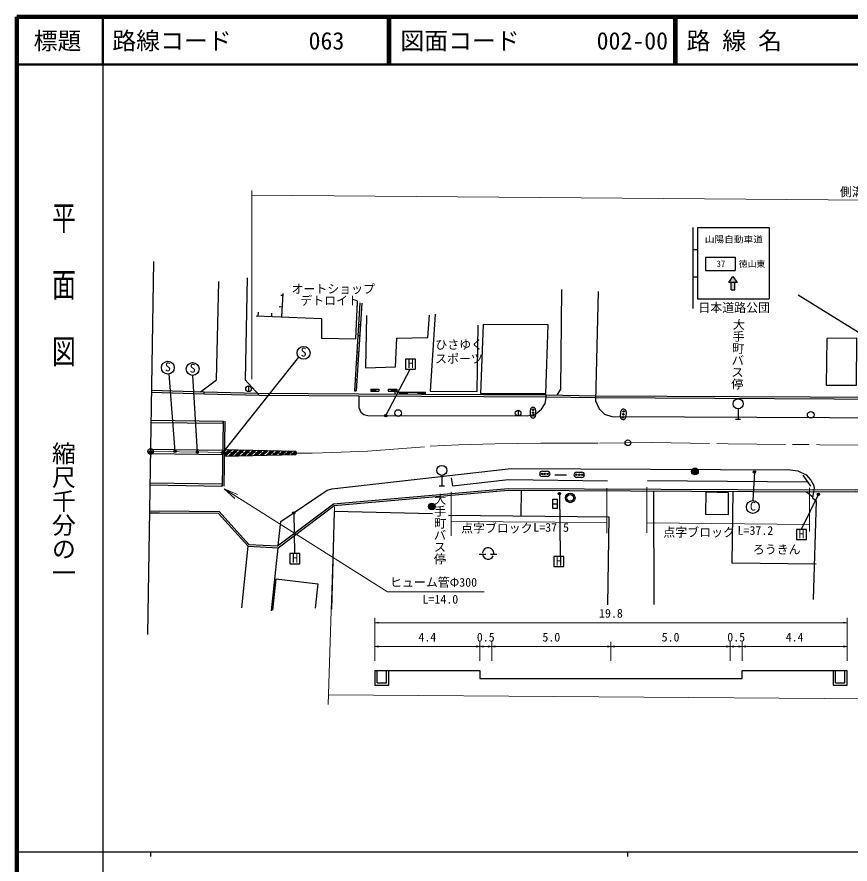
# Model space of a CAD drawing. Units: millimetres at full size, sheet at 1:1000, with parts at other scales. Extents: x 40000 to 680000, y 20000 to 380000.
# Drawn here: x 40000 to 214644, y 202409 to 380000 of the extents above; entities that cross this region are included whole.
import ezdxf
from ezdxf.enums import TextEntityAlignment as Align

# ---------------------------------------------------------------- set-up
doc = ezdxf.new("R2010")
doc.units = ezdxf.units.MM
doc.header["$LTSCALE"] = 1000
doc.header["$PDMODE"] = 32
doc.header["$PDSIZE"] = 500
doc.linetypes.add('CHAIN', pattern=[18.5, 12, -1.5, 3.5, -1.5])
for name, color, linetype, lineweight in [('M-BGD', 7, 'Continuous', 25), ('M-BGD-EXST', 7, 'Continuous', 25), ('M-BMK', 2, 'CHAIN', 13), ('M-BMK-OTRS', 5, 'Continuous', 25), ('M-BMK-SRVR', 3, 'Continuous', 25), ('M-STR-HTXT', 7, 'Continuous', 13), ('M-STR-STR1', 1, 'Continuous', 25), ('M-STR-STRC', 7, 'Continuous', 25), ('M-TTL', 2, 'Continuous', 140), ('M-TTL-BAND', 7, 'Continuous', 25), ('M-TTL-LINE', 7, 'Continuous', 50)]:
    doc.layers.add(name, color=color, linetype=linetype, lineweight=lineweight)
for name, color, linetype in [('M-BMK-HTXT', 7, 'Continuous'), ('M-OTRS', 6, 'Continuous'), ('M-TTL-TXT', 7, 'Continuous')]:
    doc.layers.add(name, color=color, linetype=linetype)
doc.styles.add('@ＭＳ ゴシック', font='')
doc.styles.add('ＭＳ ゴシック', font='')
doc.styles.get('@ＭＳ ゴシック').set_extended_font_data('@MS Gothic')
doc.styles.get('ＭＳ ゴシック').set_extended_font_data('MS Gothic')

# ---------------------------------------------------------------- blocks, each defined once
blk = doc.blocks.new('open_arrow')
at = {"color": 0, "linetype": 'Continuous', "lineweight": -2}
blk.add_lwpolyline([(7.5, 1.25), (0, 0), (7.5, -1.25)], dxfattribs=at)

msp = doc.modelspace()

# ---------------------------------------------------------------- hatches: boundary and pattern name
at = {"layer": 'M-BGD'}
for points in [[(111985, 315550), (111606, 315574), (111458, 313229), (111838, 313205)], [(111621, 309762), (111242, 309785), (111095, 307440), (111474, 307416)], [(111258, 303973), (110879, 303997), (110731, 301651), (111111, 301628)], [(115205, 301934), (114163, 301934), (114163, 301514), (115205, 301514)], [(119621, 301934), (118500, 301934), (118500, 301514), (119199, 301514), (119619, 301511)], [(121849, 301349), (120249, 301358), (120246, 300938), (121846, 300929)], [(125625, 301328), (124076, 301337), (124074, 300917), (125627, 300908)], [(181437, 284731, 0.41421), (182137, 284031, 0.41421), (182837, 284731, 1)], [(126273, 277371, 0.41421), (126973, 276671, 0.41421), (127673, 277371, 1)]]:
    msp.add_hatch(color=256, dxfattribs=at).paths.add_polyline_path(points)
at = {"layer": 'M-BGD-EXST'}
for points in [[(117577, 296412, 1), (117077, 296412, 0.41421), (117327, 296162, 0.41421)], [(73384, 288908, 1), (72884, 288908, 0.41421), (73134, 288658, 0.41421)], [(78077, 288779, 1), (77577, 288779, 0.41421), (77827, 288529, 0.41421)], [(83408, 288624, 1), (82908, 288624, 0.41421), (83158, 288374, 0.41421)], [(194860, 284568, 1), (194360, 284568, 0.41421), (194610, 284318, 0.41421)], [(153953, 280067, 1), (153453, 280067, 0.41421), (153703, 279817, 0.41421)], [(208245, 279942, 1), (207745, 279942, 0.41421), (207995, 279692, 0.41421)], [(98259, 276018, 1), (97759, 276018, 0.41421), (98009, 275768, 0.41421)]]:
    msp.add_hatch(color=256, dxfattribs=at).paths.add_polyline_path(points)
at = {"layer": 'M-STR-STRC'}
for points in [[(190468, 324342), (190968, 324342), (190093, 325592), (189218, 324342), (189718, 324342), (189718, 322772), (190468, 322772)], [(85094, 289279), (84464, 289293), (83454, 288310), (83447, 287911), (83696, 287917)], [(83833, 289307), (83469, 289315), (83464, 288947)], [(86356, 289251), (85725, 289265), (84358, 287934), (85021, 287952)], [(87617, 289223), (86987, 289237), (85684, 287969), (86347, 287986)], [(88879, 289195), (88248, 289209), (87010, 288003), (87673, 288021)], [(90140, 289167), (89510, 289181), (88336, 288038), (88999, 288055)], [(91402, 289139), (90771, 289153), (89661, 288072), (90324, 288090)], [(92663, 289110), (92033, 289125), (90987, 288107), (91650, 288124)], [(93925, 289082), (93294, 289096), (92313, 288141), (92976, 288159)], [(95186, 289054), (94556, 289068), (93639, 288176), (94302, 288193)], [(96448, 289026), (95817, 289040), (94964, 288210), (95627, 288228)], [(97709, 288998), (97079, 289012), (96290, 288245), (96953, 288262)], [(98631, 288640, 0.2818), (98414, 288983), (98340, 288984), (97616, 288279), (98279, 288297)]]:
    msp.add_hatch(color=256, dxfattribs=at).paths.add_polyline_path(points)

# ---------------------------------------------------------------- linework, layer by layer
at = {"layer": 'M-BGD'}
for p, q in [((95284, 321669), (95778, 321640)), ((95507, 317110), (95802, 322033)), ((111886, 320041), (110731, 301651)), ((112265, 320017), (111111, 301628)), ((90561, 318093), (90531, 317296)), ((93382, 317930), (93355, 317190)), ((94957, 319299), (95636, 319258)), ((111606, 315574), (111985, 315550)), ((111458, 313229), (111838, 313205)), ((111242, 309785), (111621, 309762)), ((111095, 307440), (111474, 307416)), ((110879, 303997), (111258, 303973)), ((88552, 302643), (88552, 301443)), ((114163, 301934), (115834, 301934)), ((114163, 301934), (114163, 301514)), ((115205, 301514), (115205, 301934)), ((115834, 301934), (115834, 301514)), ((117801, 301934), (117801, 301514)), ((118500, 301514), (118500, 301934)), ((68235, 301367), (79227, 300983)), ((68241, 301767), (79241, 301383)), ((79227, 300983), (79241, 301383)), ((79227, 300983), (90808, 300711)), ((79236, 301383), (90429, 301120)), ((110731, 301651), (111111, 301628)), ((114163, 301514), (115834, 301514)), ((119199, 301514), (119619, 301511)), ((119618, 301361), (125627, 301328)), ((120246, 300938), (120249, 301358)), ((121846, 300929), (121849, 301349)), ((124074, 300917), (124076, 301337)), ((125627, 300908), (125625, 301328)), ((145064, 297554), (145064, 296354)), ((191182, 297851), (191182, 295676)), ((83263, 295287), (83049, 281642)), ((83563, 295282), (83349, 281637)), ((129069, 283897), (129069, 281722)), ((145727, 275310), (145753, 280760)), ((173574, 256813), (173509, 280627)), ((205545, 280474), (206807, 279425)), ((152372, 277920), (153261, 277920)), ((87142, 256095), (88442, 269031)), ((94659, 268691), (93287, 255466)), ((136862, 267371), (138326, 267371)), ((139250, 267371), (140624, 267371)), ((115526, 240388), (115526, 243012)), ((117475, 240388), (117475, 243012)), ((211578, 240388), (211578, 243012)), ((213526, 240388), (213526, 243012)), ((115526, 240388), (117475, 240388)), ((211578, 240388), (213526, 240388))]:
    msp.add_line(p, q, dxfattribs=at)
for points in [[(88279, 325303), (87848, 303908), (90808, 300711)], [(78475, 301410), (81850, 303948), (82323, 324528)], [(153228, 300730), (153997, 301944), (154258, 322891)], [(161831, 322433), (161288, 299530), (162049, 297838), (163153, 296715), (164713, 296221), (210366, 296016), (273368, 295726), (300041, 295586), (301735, 296242), (302793, 297324), (303451, 298774), (303635, 300496), (303681, 309667)], [(90144, 317311), (103839, 316797), (103839, 312653), (111040, 312492), (111393, 320267)], [(113303, 317405), (113051, 306461), (119345, 306650), (119660, 312625), (126143, 312814), (126458, 317468)], [(127654, 317720), (126645, 301555), (136453, 301491), (136681, 315350)], [(90435, 301113), (111685, 300985), (151043, 300769), (161285, 300587), (236330, 300196), (290460, 299791), (303518, 299784), (308174, 299842), (339049, 299644), (344628, 305670), (344666, 315174)], [(90808, 300711), (111683, 300585), (151038, 300369), (161280, 300187), (236328, 299796), (290458, 299391), (303521, 299384), (308175, 299442), (339223, 299243), (345027, 305513), (345066, 315173)], [(117801, 301934), (119621, 301934), (119618, 301361)], [(111683, 300585), (111688, 298133), (112108, 297164), (112748, 296664), (113588, 296415), (147027, 296395), (148771, 296812), (149953, 297770), (150716, 298933), (150957, 300151), (150968, 300770)], [(117801, 301514), (119199, 301514), (119196, 300944)], [(190657, 295676), (191182, 295676), (191707, 295676)], [(94774, 269205), (95347, 274208), (105044, 280798), (106011, 281088), (143582, 285335), (202080, 285033), (203702, 284845), (205426, 284008), (206427, 282892), (206999, 281898), (207153, 281226), (206927, 280095), (206764, 279181), (207543, 278538), (206925, 257845)], [(67832, 276007), (69850, 276037), (82194, 275946), (88442, 269031), (94751, 268686), (106475, 277550), (142995, 280773), (207077, 280467), (215831, 280509), (278549, 280167), (282969, 280167), (335248, 279894)], [(67838, 276407), (69848, 276437), (82373, 276345), (88628, 269421), (94627, 269093), (106326, 277939), (142978, 281173), (207077, 280867), (215832, 280909), (278550, 280567), (282970, 280567), (335250, 280294)], [(128544, 281722), (129069, 281722), (129594, 281722)], [(207511, 265268), (189906, 265523), (190106, 280531)], [(127111, 275819), (106490, 276288), (105914, 255829)], [(163856, 256719), (164181, 275098), (130497, 275486)], [(93643, 255645), (94371, 262236), (103102, 261181), (102492, 256067)], [(115026, 243012), (115026, 239888), (117975, 239888), (117975, 243012)], [(115026, 243012), (137026, 243012), (137026, 241308), (192026, 241308), (192026, 243012), (214026, 243012)], [(211078, 243012), (211078, 239888), (214026, 239888), (214026, 243012)]]:
    msp.add_lwpolyline(points, dxfattribs=at)
for points in [[(137728, 315514), (137208, 301039), (150849, 301071), (151369, 315449)], [(209803, 312606), (209615, 302807), (216008, 302807), (216035, 312659)], [(152372, 278880), (153261, 278880), (153261, 276961), (152372, 276961)], [(184406, 280385), (184351, 275769), (189134, 275678), (189134, 280221)]]:
    msp.add_lwpolyline(points, close=True, dxfattribs=at)
for centre, radius in [((88552, 302043), 600), ((191182, 298901), 1050), ((119908, 296959), 700), ((145064, 296954), 600), ((206396, 296603), 700), ((129069, 284947), 1050), ((182137, 284731), 700), ((155993, 279166), 1000), ((155993, 279166), 700), ((126973, 277371), 700)]:
    msp.add_circle(centre, radius, dxfattribs=at)
for start, end in [(352.45819, 174.05927), (187.54181, 334.56628)]:
    msp.add_arc((138768, 267528), 1200, start, end, dxfattribs=at)
at = {"layer": 'M-BGD-EXST'}
for p, q in [((83158, 288624), (99062, 308701)), ((123581, 308290), (121481, 308290)), ((121481, 308290), (121481, 306190)), ((123581, 306190), (123581, 308290)), ((117327, 296412), (122410, 306190)), ((121481, 306190), (123581, 306190)), ((73134, 288908), (71897, 305159)), ((77827, 288779), (76872, 304848)), ((194610, 284568), (194278, 278620)), ((153703, 280067), (153846, 266857)), ((207995, 279942), (204385, 272543)), ((98009, 276018), (98194, 267483)), ((205483, 272543), (203383, 272543)), ((203383, 272543), (203383, 270443)), ((205483, 270443), (205483, 272543)), ((203383, 270443), (205483, 270443)), ((99316, 267483), (97216, 267483)), ((97216, 267483), (97216, 265383)), ((99316, 265383), (99316, 267483)), ((154648, 266857), (152548, 266857)), ((152548, 266857), (152548, 264757)), ((154648, 264757), (154648, 266857)), ((97216, 265383), (99316, 265383)), ((152548, 264757), (154648, 264757))]:
    msp.add_line(p, q, dxfattribs=at)
for centre, radius in [((100086, 309581), 1350), ((71633, 306483), 1350), ((76828, 306197), 1350), ((117327, 296412), 250), ((73134, 288908), 250), ((77827, 288779), 250), ((83158, 288624), 250), ((194610, 284568), 250), ((153703, 280067), 250), ((207995, 279942), 250), ((194269, 277270), 1350), ((98009, 276018), 250)]:
    msp.add_circle(centre, radius, dxfattribs=at)
at = {"layer": 'M-BMK'}
msp.add_lwpolyline([(68037, 288904), (80069, 288748), (94649, 288557), (101880, 288570), (106159, 288667), (113465, 288977), (126632, 289984), (132609, 290301), (140177, 290498), (149853, 290626), (162114, 290680), (173194, 290775), (189105, 290508), (208300, 290329), (244948, 290009), (272701, 289735), (302263, 289808), (334393, 289947), (357691, 290004)], dxfattribs=at)
at = {"layer": 'M-BMK-OTRS'}
msp.add_line((67427, 250555), (68669, 328700), dxfattribs=at)
at = {"layer": 'M-BMK-SRVR'}
for centre in [(168071, 290731), (68037, 288904)]:
    msp.add_circle(centre, 600, dxfattribs=at)
at = {"layer": 'M-OTRS'}
msp.add_point((68069, 288830), dxfattribs=at)
at = {"layer": 'M-STR-HTXT'}
for p, q in [((89267, 304043), (89267, 343636)), ((89267, 342667), (345914, 340578)), ((163638, 281215), (163638, 271806)), ((172022, 271844), (172022, 281411)), ((206122, 281282), (206122, 272134)), ((131016, 280466), (131016, 271252)), ((105273, 235864), (106597, 277264)), ((131016, 274252), (163638, 273980)), ((172022, 273910), (206122, 273625)), ((115026, 245012), (115026, 254012)), ((214026, 245012), (214026, 254012)), ((115026, 253012), (214026, 253012)), ((115026, 245012), (115026, 249012)), ((137026, 245012), (137026, 249012)), ((137026, 245012), (137026, 249012)), ((139526, 245012), (139526, 249012)), ((139526, 245012), (139526, 249012)), ((164526, 245012), (164526, 249012)), ((164526, 245012), (164526, 249012)), ((189526, 245012), (189526, 249012)), ((189526, 245012), (189526, 249012)), ((192026, 245012), (192026, 249012)), ((192026, 245012), (192026, 249012)), ((214026, 245012), (214026, 249012)), ((115026, 248012), (137026, 248012)), ((137026, 248012), (139526, 248012)), ((139526, 248012), (164526, 248012)), ((164526, 248012), (189526, 248012)), ((189526, 248012), (192026, 248012)), ((192026, 248012), (214026, 248012)), ((105337, 237878), (345779, 236153))]:
    msp.add_line(p, q, dxfattribs=at)
msp.add_lwpolyline([(83437, 281072), (117703, 259505), (137966, 259505)], dxfattribs=at)
at = {"layer": 'M-STR-STR1'}
for p, q in [((68136, 294992), (83256, 294837)), ((68141, 295442), (83263, 295287)), ((83256, 294837), (83263, 295287)), ((68030, 288482), (83152, 288244)), ((68044, 289382), (83167, 289144)), ((83152, 288244), (83167, 289144)), ((67925, 281880), (83049, 281642)), ((67932, 282330), (83056, 282092)), ((83049, 281642), (83056, 282092))]:
    msp.add_line(p, q, dxfattribs=at)
at = {"layer": 'M-STR-STRC'}
for p, q in [((181694, 335877), (181694, 318877)), ((182694, 335877), (182694, 320877)), ((182694, 335877), (197694, 335877)), ((197694, 335877), (197694, 320877)), ((181694, 331252), (182694, 331252)), ((184372, 329626), (190572, 329626)), ((184372, 329626), (184372, 326826)), ((190572, 329626), (190572, 326826)), ((184372, 326826), (190572, 326826)), ((181694, 325502), (182694, 325502)), ((189218, 324342), (190093, 325592)), ((190093, 325592), (190968, 324342)), ((190968, 324342), (189218, 324342)), ((189718, 322772), (189718, 324342)), ((190468, 322772), (190468, 324342)), ((189718, 322772), (190468, 322772)), ((203740, 321751), (244965, 296239)), ((182694, 320877), (197694, 320877)), ((147633, 296498), (147633, 297598)), ((148733, 297598), (148733, 296498)), ((166533, 296191), (166626, 297287)), ((167722, 297194), (167629, 296098)), ((83447, 287911), (98444, 288301)), ((83454, 288310), (84464, 289293)), ((83464, 288947), (83833, 289307)), ((83469, 289315), (98414, 288983)), ((83696, 287917), (85094, 289279)), ((84358, 287934), (85725, 289265)), ((85021, 287952), (86356, 289251)), ((85684, 287969), (86987, 289237)), ((86347, 287986), (87617, 289223)), ((87010, 288003), (88248, 289209)), ((87673, 288021), (88879, 289195)), ((88336, 288038), (89510, 289181)), ((88999, 288055), (90140, 289167)), ((89661, 288072), (90771, 289153)), ((90324, 288090), (91402, 289139)), ((90987, 288107), (92033, 289125)), ((91650, 288124), (92663, 289110)), ((92313, 288141), (93294, 289096)), ((92976, 288159), (93925, 289082)), ((93639, 288176), (94556, 289068)), ((94302, 288193), (95186, 289054)), ((94964, 288210), (95817, 289040)), ((95627, 288228), (96448, 289026)), ((96290, 288245), (97079, 289012)), ((96953, 288262), (97709, 288998)), ((97616, 288279), (98340, 288984)), ((98279, 288297), (98631, 288640)), ((150100, 284762), (151200, 284762)), ((157320, 284567), (158420, 284567)), ((151200, 283662), (150100, 283662)), ((152732, 284002), (155232, 283976)), ((158420, 283467), (157320, 283467)), ((172198, 282802), (205693, 282549)), ((204732, 283965), (206325, 281618))]:
    msp.add_line(p, q, dxfattribs=at)
msp.add_lwpolyline([(131055, 283362), (131305, 281723), (143014, 283044), (163822, 282757)], dxfattribs=at)
for centre in [(148177, 297664), (148177, 297044), (167121, 296689), (167174, 297307), (148177, 296424), (167069, 296071), (150034, 284206), (150654, 284206), (151274, 284206), (157254, 284011), (157874, 284011), (158494, 284011)]:
    msp.add_circle(centre, 150, dxfattribs=at)
for centre, radius, start, end in [((148183, 297598), 550, 90, 180), ((148183, 297598), 550, 0, 90), ((167174, 297241), 550, 85.15336, 175.15336), ((167174, 297241), 550, 355.15336, 85.15336), ((148183, 296498), 550, 180, 270), ((148183, 296498), 550, 270, 0), ((167081, 296145), 550, 175.15336, 265.15336), ((167081, 296145), 550, 265.15336, 355.15336), ((98242, 288633), 389, 301.32841, 63.87419), ((150100, 284212), 550, 90, 180), ((150100, 284212), 550, 180, 270), ((151200, 284212), 550, 0, 90), ((151200, 284212), 550, 270, 0), ((157320, 284017), 550, 90, 180), ((158420, 284017), 550, 0, 90), ((157320, 284017), 550, 180, 270), ((158420, 284017), 550, 270, 0)]:
    msp.add_arc(centre, radius, start, end, dxfattribs=at)
at = {"layer": 'M-TTL'}
for p, q in [((40000, 380000), (40000, 20000)), ((680000, 380000), (40000, 380000))]:
    msp.add_line(p, q, dxfattribs=at)
at = {"layer": 'M-TTL-BAND'}
for p, q in [((58000, 370000), (58000, 20000)), ((40000, 205000), (579000, 205000)), ((68000, 205000), (68000, 204000)), ((168000, 205000), (168000, 204000))]:
    msp.add_line(p, q, dxfattribs=at)
at = {"layer": 'M-TTL-LINE'}
for p, q in [((58000, 380000), (58000, 370000)), ((117750, 380000), (117750, 370000)), ((118250, 380000), (118250, 370000)), ((177750, 380000), (177750, 370000)), ((178250, 380000), (178250, 370000)), ((40000, 370000), (680000, 370000))]:
    msp.add_line(p, q, dxfattribs=at)

# ---------------------------------------------------------------- block references
at = {"layer": 'M-STR-HTXT'}
for p, xscale, yscale, rotation in [((83437, 281072), 400, 400, 327.8), ((214026, 253012), 100, 100, 180), ((137026, 248012), 100, 100, 180), ((139526, 248012), 100, 100, 180), ((164526, 248012), 100, 100, 180), ((189526, 248012), 100, 100, 180), ((192026, 248012), 100, 100, 180), ((214026, 248012), 100, 100, 180)]:
    msp.add_blockref('open_arrow', p, dxfattribs=dict(at, xscale=xscale, yscale=yscale, rotation=rotation))
at = {"layer": 'M-STR-HTXT', "xscale": 100, "yscale": 100}
for p in [(115026, 253012), (115026, 248012), (137026, 248012), (139526, 248012), (164526, 248012), (189526, 248012), (192026, 248012)]:
    msp.add_blockref('open_arrow', p, dxfattribs=at)

# ---------------------------------------------------------------- texts
at = {"layer": 'M-BGD-EXST', "style": 'ＭＳ ゴシック'}
for s, p in [('S', (99431, 308289)), ('S', (70978, 305191)), ('S', (76173, 304905)), ('C', (193613, 275978))]:
    msp.add_text(s, height=1833, rotation=358.508, dxfattribs=at).set_placement(p, align=Align.BOTTOM_LEFT)
for p in [(121934, 305882), (203836, 270135), (97669, 265075), (153001, 264449)]:
    msp.add_text('H', height=1833, dxfattribs=at).set_placement(p, align=Align.BOTTOM_LEFT)
at = {"layer": 'M-BMK-HTXT', "style": 'ＭＳ ゴシック'}
for s, p in [('オートショップ', (97553, 321503)), ('デトロイト', (99400, 319061)), ('ひさゆく', (127710, 309818)), ('スポーツ', (127662, 306863)), ('ろうきん', (194265, 266883))]:
    msp.add_text(s, height=1833, dxfattribs=at).set_placement(p, align=Align.BOTTOM_LEFT)
at = {"layer": 'M-BMK-HTXT', "style": '@ＭＳ ゴシック'}
for rotation, p in [(268.409, (189851, 316835)), (269.598, (127225, 280146))]:
    msp.add_text('大手町バス停', height=1833, rotation=rotation, dxfattribs=at).set_placement(p, align=Align.BOTTOM_LEFT)
at = {"layer": 'M-STR-HTXT', "style": 'ＭＳ ゴシック'}
for s, p in [('側溝', (212518, 341860)), ('点字ブロック', (133105, 271358)), ('点字ブロック', (175500, 270474)), ('ヒューム管Φ300', (118216, 260005)), ('L=14.0', (125021, 256458)), ('19.8', (162026, 253512)), ('4.4', (124151, 248512)), ('0.5', (136401, 248512)), ('5.0', (150151, 248512)), ('5.0', (175151, 248512)), ('0.5', (188901, 248512)), ('4.4', (201151, 248512))]:
    msp.add_text(s, height=1833, dxfattribs=at).set_placement(p, align=Align.BOTTOM_LEFT)
for s, rotation, p in [('L=37.5', 359.848, (148238, 271531)), ('L=37.2', 359.81, (191055, 270889))]:
    msp.add_text(s, height=1833, rotation=rotation, dxfattribs=at).set_placement(p, align=Align.BOTTOM_LEFT)
at = {"layer": 'M-STR-STRC', "style": 'ＭＳ ゴシック', "width": 1.1}
msp.add_text('山陽自動車道', height=1320, dxfattribs=at).set_placement((190293, 333370), align=Align.MIDDLE_CENTER)
at = {"layer": 'M-STR-STRC', "style": 'ＭＳ ゴシック'}
for s, p in [('37', (187572, 328260)), ('徳山東', (194102, 328198))]:
    msp.add_text(s, height=1320, dxfattribs=at).set_placement(p, align=Align.MIDDLE_CENTER)
msp.add_text('日本道路公団', height=1833, dxfattribs=at).set_placement((182851, 317582), align=Align.BOTTOM_LEFT)
at = {"layer": 'M-TTL-BAND', "style": '@ＭＳ ゴシック', "width": 1.4}
msp.add_text('平  面  図', height=3666, rotation=270, dxfattribs=at).set_placement((49777, 306475), align=Align.MIDDLE_RIGHT)
at = {"layer": 'M-TTL-BAND', "style": '@ＭＳ ゴシック'}
msp.add_text('縮尺千分の一', height=3666, rotation=270, dxfattribs=at).set_placement((49777, 261030), align=Align.MIDDLE_RIGHT)
at = {"layer": 'M-TTL-TXT', "style": 'ＭＳ ゴシック'}
msp.add_text('標題', height=3666, dxfattribs=at).set_placement((48500, 375000), align=Align.MIDDLE_CENTER)
for s, p in [('路線コード', (60000, 375000)), ('063', (101142, 375000)), ('図面コード', (120380, 375000)), ('002-00', (161521, 375000)), ('路 線 名', (180380, 375000))]:
    msp.add_text(s, height=3666, dxfattribs=at).set_placement(p, align=Align.MIDDLE_LEFT)

doc.saveas('drawing.dxf')
